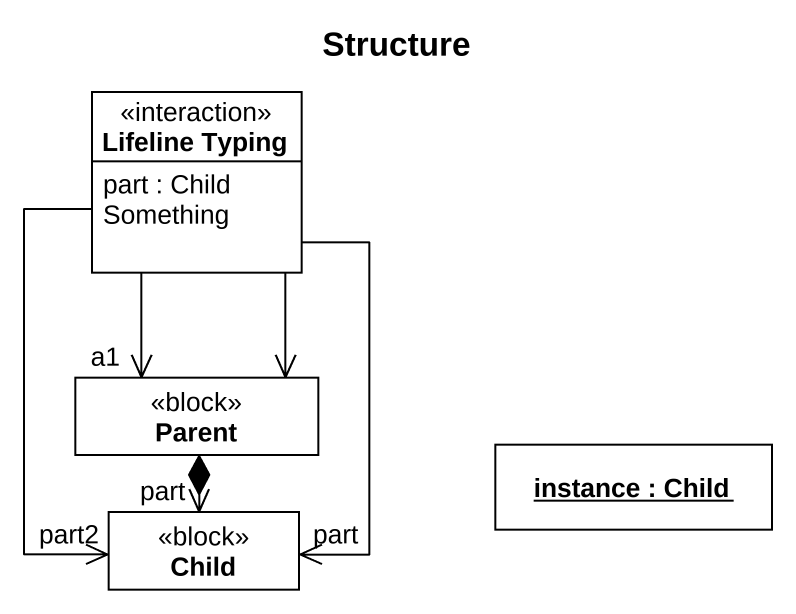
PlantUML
@startuml
title Structure
hide circle
hide empty members
class "Lifeline Typing" as Lifeline_Typing <<interaction>> {
  part : Child
  Something
}
class Parent <<block>>
class Child <<block>>
object "instance : Child" as instance
Parent "a1" <-up- Lifeline_Typing
Parent <-up- Lifeline_Typing
Parent *--> "part" Child
Child "part" <-up- Lifeline_Typing
Child "part2" <-up- Lifeline_Typing
@enduml
